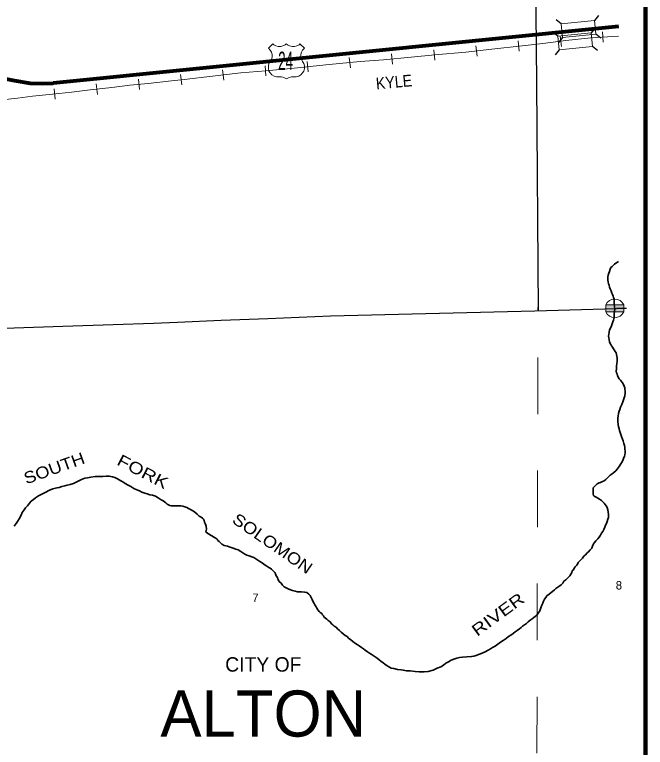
# Model space of a CAD drawing. Extents: x 203.72 to 207.65, y 44.91 to 48.84.
# Drawn here: x 206.487 to 207.603, y 46.277 to 47.573 of the extents above; entities that cross this region are included whole.
import ezdxf
from ezdxf.enums import TextEntityAlignment as Align

# ---------------------------------------------------------------- set-up
doc = ezdxf.new("R2010")
doc.units = 0
doc.header["$LTSCALE"] = 0.0075
doc.linetypes.add('MEDIUM_DASHED', pattern=[4.5, 3, -1.5])
for name, color, linetype, lineweight in [('11', 7, 'Continuous', 80), ('14', 7, 'Continuous', 25), ('15', 7, 'MEDIUM_DASHED', 13), ('17', 7, 'Continuous', 13), ('19', 7, 'Continuous', 13), ('21', 7, 'Continuous', 25), ('25', 7, 'Continuous', 35), ('39', 7, 'Continuous', 13), ('48', 7, 'Continuous', 106), ('51', 7, 'Continuous', 13)]:
    doc.layers.add(name, color=color, linetype=linetype, lineweight=lineweight)
doc.layers.add('29', color=7, linetype='Continuous')
doc.layers.add('45', color=7, linetype='Continuous')

msp = doc.modelspace()

# ---------------------------------------------------------------- hatches: boundary and pattern name
at = {"layer": '39'}
msp.add_hatch(color=256, dxfattribs=at).paths.add_polyline_path([(207.532576, 47.059659), (207.564394, 47.059659), (207.564394, 47.04697), (207.532576, 47.04697)])

# ---------------------------------------------------------------- linework, layer by layer
at = {"layer": '11'}
msp.add_line((207.555303, 47.551894), (206.554924, 47.451894), dxfattribs=at)
msp.add_lwpolyline([(206.073295, 47.523485), (206.133144, 47.524432), (206.164583, 47.522917), (206.191098, 47.519886), (206.216856, 47.51572), (206.2375, 47.512121), (206.261742, 47.506439), (206.284848, 47.500189), (206.311553, 47.493371), (206.338258, 47.4875), (206.369697, 47.480871), (206.413447, 47.47178), (206.454356, 47.463068), (206.486932, 47.456439), (206.514583, 47.451894), (206.536174, 47.450758), (206.554924, 47.451894)], dxfattribs=at)
at = {"layer": '14'}
for p, q in [((207.407386, 47.048864), (207.551894, 47.05322)), ((207.412879, 47.050568), (207.412879, 47.054735)), ((207.569318, 47.05322), (207.551894, 47.05322))]:
    msp.add_line(p, q, dxfattribs=at)
for points in [[(207.395833, 48.795076), (207.399432, 48.501894), (207.404924, 48.026136), (207.407765, 47.702273), (207.410038, 47.452462), (207.412879, 47.049053)], [(205.41875, 47.005492), (206.435417, 47.017235), (206.486174, 47.019129), (206.57197, 47.02197), (206.661553, 47.024621), (206.732386, 47.026894), (206.775379, 47.028788), (206.852083, 47.032386), (206.934659, 47.035606), (207.045455, 47.039962), (207.407386, 47.048864)]]:
    msp.add_lwpolyline(points, dxfattribs=at)
at = {"layer": '15'}
msp.add_line((207.410227, 46.066477), (207.412879, 47.049053), dxfattribs=at)
at = {"layer": '17'}
for p, q in [((207.451894, 47.535038), (207.454167, 47.516667)), ((207.526894, 47.542235), (207.52822, 47.524053)), ((207.377462, 47.526326), (207.379545, 47.507955)), ((207.228409, 47.510606), (207.230114, 47.492424)), ((207.302841, 47.517614), (207.305114, 47.499432)), ((207.078977, 47.497159), (207.080871, 47.478788)), ((207.153788, 47.503788), (207.155492, 47.485417)), ((207.004356, 47.489773), (207.00625, 47.471591)), ((206.854924, 47.475379), (206.857008, 47.457197)), ((206.929924, 47.482576), (206.931439, 47.464394)), ((206.706061, 47.458902), (206.707765, 47.44053)), ((206.780492, 47.466856), (206.782576, 47.448674)), ((206.631439, 47.450189), (206.633523, 47.431818)), ((206.556818, 47.441667), (206.558902, 47.423485))]:
    msp.add_line(p, q, dxfattribs=at)
msp.add_lwpolyline([(206.465341, 47.422348), (206.491856, 47.425379), (206.518561, 47.428409), (206.553788, 47.432008), (206.587689, 47.435985), (206.620455, 47.439583), (206.659091, 47.443939), (206.690909, 47.447917), (206.722917, 47.451136), (206.759091, 47.455303), (206.792424, 47.458902), (206.831629, 47.463447), (206.886932, 47.469697), (206.931439, 47.473485), (206.98125, 47.47822), (207.043371, 47.48447), (207.098485, 47.489773), (207.139583, 47.492992), (207.188636, 47.497727), (207.230114, 47.501515), (207.285038, 47.50625), (207.33125, 47.511553), (207.384659, 47.517803), (207.421402, 47.52197), (207.462121, 47.526894), (207.506061, 47.531629), (207.555303, 47.535038)], dxfattribs=at)
msp.add_lwpolyline([(206.465341, 47.422348), (206.491856, 47.425379), (206.518561, 47.428409), (206.553788, 47.432008), (206.587689, 47.435985), (206.620455, 47.439583), (206.659091, 47.443939), (206.690909, 47.447917), (206.722917, 47.451136), (206.759091, 47.455303), (206.792424, 47.458902), (206.831629, 47.463447), (206.886932, 47.469697), (206.931439, 47.473485), (206.98125, 47.47822), (207.043371, 47.48447), (207.098485, 47.489773), (207.139583, 47.492992), (207.188636, 47.497727), (207.230114, 47.501515), (207.285038, 47.50625), (207.33125, 47.511553), (207.384659, 47.517803), (207.421402, 47.52197), (207.462121, 47.526894), (207.506061, 47.531629), (207.555303, 47.535038)], dxfattribs=at)
at = {"layer": '19'}
msp.add_lwpolyline([(206.943561, 47.521212), (206.935985, 47.513447), (206.939015, 47.510038), (206.941098, 47.506629), (206.942424, 47.502273), (206.942424, 47.497917), (206.941098, 47.493561), (206.939015, 47.489962), (206.936932, 47.486364), (206.935795, 47.482008), (206.935795, 47.477652), (206.936932, 47.473106), (206.939015, 47.469697), (206.942235, 47.466477), (206.945833, 47.464205), (206.95, 47.463068), (206.958902, 47.463068), (206.963068, 47.461932), (206.966667, 47.459848), (206.967992, 47.459091), (206.972348, 47.461932), (206.976515, 47.463068), (206.985038, 47.463068), (206.989773, 47.464205), (206.993371, 47.466477), (206.996402, 47.469697), (206.998674, 47.473106), (206.999811, 47.477652), (206.999811, 47.482008), (206.998674, 47.486364), (206.996402, 47.489962), (206.994318, 47.493561), (206.992992, 47.497917), (206.992992, 47.502273), (206.994318, 47.506629), (206.996402, 47.510038), (206.999811, 47.513447), (206.991477, 47.521212), (206.990152, 47.519697), (206.986364, 47.517424), (206.982197, 47.516288), (206.977652, 47.516288), (206.973485, 47.517424), (206.969697, 47.519697), (206.967424, 47.521212), (206.965341, 47.519697), (206.961553, 47.517424), (206.957576, 47.516288), (206.95303, 47.516288), (206.948864, 47.517424), (206.945265, 47.519697)], close=True, dxfattribs=at)
at = {"layer": '21'}
for p, q in [((207.453788, 47.556439), (207.445076, 47.563447)), ((207.519697, 47.571212), (207.512689, 47.562311)), ((207.513826, 47.549432), (207.506818, 47.54053)), ((207.447917, 47.534659), (207.439205, 47.541667)), ((207.523864, 47.531439), (207.514962, 47.538258)), ((207.45625, 47.532576), (207.449242, 47.523674)), ((207.450379, 47.510795), (207.443371, 47.501894)), ((207.517992, 47.509659), (207.509091, 47.516477))]:
    msp.add_line(p, q, dxfattribs=at)
at = {"layer": '21', "lineweight": 13}
for points in [[(207.45625, 47.532576), (207.514962, 47.538258), (207.512689, 47.562311), (207.453788, 47.556439)], [(207.450379, 47.510795), (207.509091, 47.516477), (207.506818, 47.54053), (207.447917, 47.534659)]]:
    msp.add_lwpolyline(points, close=True, dxfattribs=at)
at = {"layer": '25'}
for points in [[(207.539394, 46.994318), (207.538636, 46.997727), (207.538258, 47.000947), (207.537689, 47.003977), (207.538068, 47.007576), (207.538636, 47.011364), (207.539205, 47.015152), (207.54072, 47.018182), (207.542803, 47.022348), (207.544129, 47.025947), (207.545076, 47.029356), (207.546212, 47.032386), (207.547348, 47.037311), (207.547727, 47.043371), (207.548295, 47.047727), (207.548485, 47.052273), (207.547917, 47.056061), (207.547727, 47.060606), (207.547538, 47.06572), (207.547727, 47.069508), (207.546591, 47.072727), (207.545644, 47.075), (207.544697, 47.07803), (207.543561, 47.080492), (207.542045, 47.084091), (207.540152, 47.087879), (207.539205, 47.091098), (207.538447, 47.094129), (207.537689, 47.09678), (207.537121, 47.100189), (207.536174, 47.103409), (207.536174, 47.10928), (207.536932, 47.111932), (207.538068, 47.11553), (207.539015, 47.11875), (207.54053, 47.122727), (207.541856, 47.125379), (207.54375, 47.127462), (207.546023, 47.129735), (207.547917, 47.13125), (207.550379, 47.133144), (207.55322, 47.135227), (207.555303, 47.135985)], [(207.537311, 46.688826), (207.537121, 46.692992), (207.536364, 46.69678), (207.535038, 46.700947), (207.533144, 46.704356), (207.531439, 46.706629), (207.529735, 46.708712), (207.527462, 46.710985), (207.525, 46.713447), (207.521591, 46.715909), (207.518561, 46.717803), (207.516856, 46.718561), (207.514583, 46.719886), (207.512311, 46.721023), (207.511174, 46.722538), (207.510227, 46.724432), (207.510227, 46.728788), (207.510227, 46.733333), (207.510417, 46.736174), (207.511932, 46.737879), (207.514205, 46.740152), (207.517614, 46.742803), (207.521023, 46.744508), (207.523485, 46.745455), (207.527083, 46.747159), (207.529924, 46.748295), (207.532765, 46.750568), (207.535038, 46.75322), (207.538068, 46.755871), (207.54053, 46.758333), (207.544129, 46.760606), (207.547159, 46.762879), (207.550189, 46.76572), (207.552841, 46.769129), (207.55625, 46.773674), (207.558333, 46.776515), (207.560417, 46.780303), (207.562689, 46.784091), (207.564015, 46.788068), (207.56553, 46.791667), (207.566288, 46.794508), (207.567235, 46.797538), (207.567045, 46.801326), (207.566288, 46.803788), (207.566098, 46.807955), (207.56572, 46.810795), (207.564583, 46.814583), (207.563636, 46.818939), (207.562311, 46.82197), (207.560417, 46.826515), (207.55928, 46.830114), (207.558144, 46.833902), (207.557008, 46.837121), (207.55625, 46.84053), (207.555303, 46.844318), (207.554356, 46.847538), (207.554167, 46.854545), (207.554167, 46.859659), (207.554356, 46.862689), (207.555303, 46.867424), (207.55625, 46.871212), (207.557386, 46.874432), (207.558902, 46.878409), (207.560985, 46.883333), (207.562879, 46.888258), (207.564205, 46.891667), (207.565152, 46.894886), (207.566288, 46.898674), (207.566856, 46.903977), (207.567045, 46.907576), (207.566477, 46.909848), (207.566098, 46.912689), (207.565341, 46.91572), (207.564205, 46.918561), (207.5625, 46.921591), (207.560606, 46.924242), (207.558712, 46.926136), (207.55625, 46.928977), (207.554735, 46.931818), (207.553598, 46.93447), (207.552652, 46.937121), (207.551894, 46.939394), (207.551326, 46.942424), (207.551515, 46.946591), (207.551705, 46.950947), (207.552083, 46.955871), (207.552841, 46.959091), (207.55303, 46.963636), (207.55303, 46.96572), (207.552462, 46.968939), (207.551705, 46.97178), (207.550947, 46.974621), (207.549432, 46.977083), (207.547538, 46.979924), (207.546212, 46.982008), (207.544508, 46.984659), (207.542803, 46.986932), (207.541477, 46.989205), (207.540341, 46.991477), (207.539394, 46.994318)], [(206.489773, 46.672538), (206.492045, 46.676515), (206.494886, 46.68125), (206.498485, 46.687311), (206.500568, 46.692045), (206.503977, 46.697159), (206.506061, 46.700568), (206.509848, 46.704356), (206.513068, 46.708523), (206.516098, 46.712311), (206.520076, 46.71553), (206.524053, 46.717992), (206.528977, 46.721591), (206.536364, 46.725189), (206.542235, 46.72822), (206.547538, 46.731061), (206.554735, 46.733902), (206.561932, 46.735795), (206.56553, 46.736742), (206.570455, 46.738068), (206.575568, 46.739583), (206.580114, 46.74072), (206.585227, 46.742045), (206.590909, 46.743561), (206.594508, 46.745265), (206.600568, 46.748295), (206.605492, 46.750568), (206.611364, 46.752841), (206.616098, 46.753788), (206.62197, 46.754735), (206.629356, 46.755682), (206.637121, 46.755871), (206.642803, 46.755682), (206.648864, 46.756629), (206.654167, 46.756629), (206.660038, 46.755492), (206.664394, 46.753977), (206.668939, 46.751705), (206.675, 46.748106), (206.678409, 46.746402), (206.682765, 46.743371), (206.687689, 46.740341), (206.692614, 46.738447), (206.698106, 46.734659), (206.70322, 46.732197), (206.707765, 46.730303), (206.711932, 46.728409), (206.717045, 46.726705), (206.721212, 46.725189), (206.725947, 46.723485), (206.731061, 46.722727), (206.736174, 46.721212), (206.741098, 46.718371), (206.746402, 46.714962), (206.75, 46.713068), (206.754167, 46.70947), (206.756818, 46.707197), (206.758902, 46.706061), (206.761364, 46.704735), (206.764015, 46.703977), (206.767803, 46.704356), (206.773864, 46.704356), (206.780682, 46.704356), (206.78447, 46.703598), (206.788068, 46.702462), (206.791667, 46.701136), (206.794508, 46.699621), (206.797159, 46.698106), (206.799432, 46.69678), (206.802083, 46.695265), (206.805303, 46.693371), (206.809848, 46.689205), (206.813636, 46.685985), (206.816856, 46.683902), (206.819318, 46.682197), (206.820833, 46.680682), (206.822348, 46.67803), (206.822917, 46.675189), (206.823864, 46.672538), (206.825189, 46.670076), (206.825758, 46.668182), (206.826515, 46.6625), (206.825947, 46.660606), (206.825379, 46.657955), (206.828598, 46.655303), (206.831061, 46.653788), (206.833712, 46.652462), (206.836932, 46.650189), (206.839205, 46.648674), (206.841856, 46.647538), (206.845076, 46.644886), (206.846591, 46.642803), (206.848864, 46.64072), (206.850947, 46.638447), (206.85322, 46.636174), (206.857576, 46.634091), (206.863258, 46.632765), (206.867992, 46.63125), (206.873674, 46.629167), (206.87822, 46.627652)], [(207.218371, 46.410985), (207.227083, 46.413447), (207.23428, 46.417045), (207.24072, 46.419508), (207.245455, 46.422538), (207.25, 46.425568), (207.254545, 46.42822), (207.25928, 46.431061), (207.263636, 46.432955), (207.268939, 46.434659), (207.273674, 46.435795), (207.279356, 46.436364), (207.286742, 46.436742), (207.295265, 46.437311), (207.299242, 46.438258), (207.30322, 46.439583), (207.307386, 46.440909), (207.311174, 46.442424), (207.314962, 46.444318), (207.319318, 46.446023), (207.324621, 46.448864), (207.328598, 46.451136), (207.332386, 46.453788), (207.336742, 46.456061), (207.341477, 46.45928), (207.346402, 46.462689), (207.351326, 46.465909), (207.35625, 46.469508), (207.360795, 46.472727), (207.364583, 46.475189), (207.36875, 46.47803), (207.372348, 46.481061), (207.375758, 46.483333), (207.379924, 46.486364), (207.383144, 46.488636), (207.385606, 46.491098), (207.388826, 46.49375), (207.392235, 46.496212), (207.395644, 46.498864), (207.399053, 46.501894), (207.402273, 46.504356), (207.405492, 46.506629), (207.407765, 46.508523), (207.410795, 46.510417), (207.413258, 46.514205), (207.41572, 46.518561), (207.417803, 46.523674), (207.419318, 46.52822), (207.421212, 46.532008), (207.422348, 46.535606), (207.424432, 46.538826), (207.426515, 46.542045), (207.428598, 46.544697), (207.432576, 46.547538), (207.435985, 46.550568), (207.438258, 46.552273), (207.441667, 46.555303), (207.444508, 46.557765), (207.449621, 46.561553), (207.453598, 46.564394), (207.456439, 46.567424), (207.458712, 46.570644), (207.461932, 46.573295), (207.46572, 46.576894), (207.468939, 46.580492), (207.470644, 46.582955), (207.472348, 46.585985), (207.473485, 46.589205), (207.475379, 46.59072), (207.476894, 46.593561), (207.478788, 46.596212), (207.481061, 46.598674), (207.482576, 46.600947), (207.484091, 46.603598), (207.486364, 46.606439), (207.489015, 46.60928), (207.491667, 46.611742), (207.494129, 46.614773), (207.496591, 46.617235), (207.499621, 46.620644), (207.502083, 46.622917), (207.505114, 46.626326), (207.507765, 46.629356), (207.50928, 46.632955), (207.510795, 46.636742), (207.512689, 46.639205), (207.515341, 46.642235), (207.518371, 46.645455), (207.520833, 46.648864), (207.523106, 46.652462), (207.525, 46.655682), (207.527273, 46.658902), (207.528977, 46.662311), (207.530871, 46.666098), (207.532386, 46.669697), (207.533712, 46.672917), (207.535227, 46.676515), (207.536364, 46.680303), (207.537311, 46.683712), (207.537311, 46.688826)], [(206.489773, 46.672538), (206.486364, 46.667992)], [(206.87822, 46.627652), (206.882576, 46.625947), (206.887311, 46.623485), (206.89053, 46.621212), (206.893939, 46.61875), (206.897727, 46.617045), (206.901894, 46.61572), (206.906439, 46.614015), (206.910038, 46.6125), (206.913636, 46.610038), (206.917045, 46.607765), (206.920644, 46.605682), (206.924811, 46.60303), (206.928409, 46.600189), (206.932955, 46.597348), (206.936364, 46.595076), (206.938826, 46.59375), (206.941098, 46.592045), (206.943561, 46.589773), (206.945644, 46.587689), (206.947159, 46.585985), (206.948674, 46.583523), (206.949811, 46.580492), (206.951705, 46.577083), (206.952462, 46.574242), (206.954924, 46.570265), (206.958523, 46.567045), (206.960985, 46.563826), (206.963636, 46.560985), (206.967235, 46.559091), (206.971023, 46.557008), (206.975, 46.555682), (206.978598, 46.554167), (206.983333, 46.552841), (206.987311, 46.552083), (206.994697, 46.552083), (206.999811, 46.551515), (207.003977, 46.550758), (207.007576, 46.547727), (207.00947, 46.545455), (207.011364, 46.541856), (207.013068, 46.538636), (207.015152, 46.53428), (207.016856, 46.531439), (207.018182, 46.528977), (207.020076, 46.525568), (207.02178, 46.522917), (207.023485, 46.520076), (207.025568, 46.517235), (207.027652, 46.51553), (207.030303, 46.513447), (207.031629, 46.511364), (207.033144, 46.50928), (207.03428, 46.507008), (207.036742, 46.505114), (207.039205, 46.503409), (207.041856, 46.501136), (207.044886, 46.498864), (207.047538, 46.495455), (207.049811, 46.493561), (207.052273, 46.491288), (207.055492, 46.489205), (207.058333, 46.486364), (207.061364, 46.483333), (207.064773, 46.480492), (207.068371, 46.477652), (207.07178, 46.475), (207.075189, 46.472727), (207.077462, 46.470076), (207.081439, 46.467235), (207.085417, 46.464015), (207.088068, 46.461932), (207.092614, 46.458712), (207.096591, 46.456439), (207.100379, 46.453788), (207.103977, 46.451136), (207.107197, 46.448674), (207.110985, 46.446023), (207.114773, 46.443561), (207.117614, 46.441667), (207.121212, 46.439583), (207.125, 46.437121), (207.12803, 46.434659), (207.131629, 46.431818), (207.135038, 46.429356), (207.138636, 46.426515), (207.142045, 46.423864), (207.146023, 46.421023), (207.15, 46.418561), (207.15322, 46.417045), (207.157955, 46.416098), (207.164394, 46.414583), (207.170455, 46.413826), (207.174432, 46.413447), (207.179924, 46.4125), (207.186553, 46.411932), (207.195265, 46.410985), (207.202462, 46.410417), (207.211364, 46.410227), (207.218371, 46.410985)]]:
    msp.add_lwpolyline(points, dxfattribs=at)
at = {"layer": '39'}
for p, q in [((207.532576, 47.059659), (207.564394, 47.059659)), ((207.564394, 47.04697), (207.532576, 47.04697))]:
    msp.add_line(p, q, dxfattribs=at)
msp.add_lwpolyline([(207.532576, 47.059659), (207.564394, 47.059659), (207.564394, 47.04697), (207.532576, 47.04697)], close=True, dxfattribs=at)
for centre, start, end in [((207.548461, 47.052307), 24.77119, 155.22881), ((207.548461, 47.054395), 204.77119, 335.22881)]:
    msp.add_arc(centre, 0.017521, start, end, dxfattribs=at)
at = {"layer": '48'}
msp.add_lwpolyline([(203.720076, 44.959848), (203.720076, 48.842424), (207.602652, 48.842424), (207.602652, 44.959848)], close=True, dxfattribs=at)

# ---------------------------------------------------------------- texts
at = {"layer": '17', "width": 0.9}
msp.add_text('KYLE', height=0.02083, rotation=5.198, dxfattribs=at).set_placement((207.158905, 47.443425), align=Align.CENTER)
at = {"layer": '19', "width": 0.55}
msp.add_text('24', height=0.0322, dxfattribs=at).set_placement((206.966288, 47.475189), align=Align.CENTER)
at = {"layer": '29'}
for s, rotation, width, p in [('SOUTH', 19.781, 1.15, (206.56049, 46.760803)), ('FORK', 332.683, 1.25, (206.709046, 46.75539)), ('SOLOMON', 325.319, 1.15, (206.937255, 46.628866)), ('RIVER', 36.179, 1.25, (207.348112, 46.503671))]:
    msp.add_text(s, height=0.02083, rotation=rotation, dxfattribs=dict(at, width=width)).set_placement(p, align=Align.CENTER)
at = {"layer": '45'}
for s, p in [('8', (207.555871, 46.556061)), ('7', (206.912879, 46.533902))]:
    msp.add_text(s, height=0.01496, dxfattribs=at).set_placement(p, align=Align.CENTER)
at = {"layer": '51'}
for s, height, p in [('CITY OF', 0.02557, (206.926894, 46.410795)), ('ALTON', 0.08163, (206.926799, 46.295833))]:
    msp.add_text(s, height=height, dxfattribs=at).set_placement(p, align=Align.CENTER)

doc.saveas('drawing.dxf')
